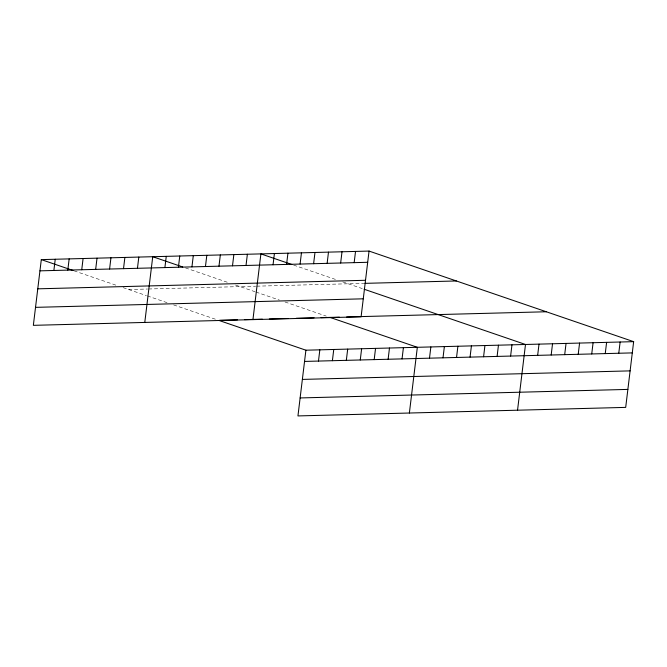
<?xml version="1.0" encoding="UTF-8"?>
<svg xmlns="http://www.w3.org/2000/svg" width="667" height="667" viewBox="0 0 667 667"><rect width="100%" height="100%" fill="white"/><g stroke="black" fill="none" stroke-linecap="round" stroke-linejoin="round"><path stroke-width="0.5" stroke-dasharray="3.33 2.5" d="M128.623 289.511L147.524 289.019M148.524 288.986L255.653 286.201M256.695 286.168L363.815 283.375M293.638 265.099L337.294 280.048M342.755 281.916L362.273 288.594M185.484 267.917L228.231 282.558M235.509 285.051L255.052 291.737M255.986 292.054L279.415 300.083M285.034 302.001L326.271 316.125M74.045 270.827L115.891 285.151M123.162 287.644L146.423 295.606M147.365 295.923L167.042 302.66M173.603 304.911L215.775 319.343"/><path stroke-width="1" d="M41.304 259.613L33.35 325.338L361.097 316.8L369.051 251.075L41.304 259.613L73.137 270.51M53.877 270.477L55.236 259.255M67.801 270.118L69.16 258.888M81.733 269.751L83.092 258.521M95.664 269.393L97.023 258.162M109.588 269.026L110.947 257.796M123.52 268.668L124.879 257.437M137.452 268.301L138.811 257.07M144.781 322.436L152.735 256.712L182.75 266.983M164.899 267.584L166.258 256.361M178.414 267.234L179.773 256.003M191.938 266.883L193.297 255.653M205.461 266.533L206.812 255.303M218.976 266.175L220.335 254.944M232.5 265.825L233.859 254.594M246.015 265.474L247.374 254.244M252.943 319.618L260.897 253.894L291.821 264.482M273.053 264.766L274.412 253.535M286.577 264.415L287.936 253.185M300.092 264.065L301.451 252.835M313.615 263.715L314.974 252.485M219.493 320.619L305.903 350.2L297.949 415.925L625.696 407.387L633.65 341.662L369.051 251.075M327.13 263.357L328.489 252.126M318.476 361.072L319.835 349.841M340.654 263.006L342.013 251.776M332.399 360.705L333.758 349.475M354.169 262.656L355.528 251.426M346.331 360.347L347.69 349.116M360.263 359.98L361.622 348.749M374.187 359.621L375.546 348.391M388.119 359.255L389.478 348.024M402.051 358.888L403.41 347.665M409.38 413.023L417.334 347.299L330.023 317.4M429.498 358.179L430.857 346.948M443.013 357.82L444.372 346.598M456.536 357.47L457.896 346.24M470.06 357.12L471.419 345.89M483.575 356.77L484.934 345.539M497.098 356.411L498.457 345.181M510.614 356.061L511.973 344.831M517.542 410.205L525.496 344.48L364.14 289.236M537.652 355.361L539.011 344.13M551.175 355.002L552.534 343.772M564.691 354.652L566.05 343.422M578.214 354.302L579.573 343.071M591.729 353.952L593.088 342.721M605.252 353.593L606.611 342.363M618.768 353.243L620.127 342.013M39.945 270.844L367.692 262.298M37.769 288.828L365.516 280.282M364.849 283.35L456.37 280.965M35.526 307.354L363.273 298.816M219.576 320.285L237.485 319.818M244.456 319.635L262.364 319.168M269.326 318.984L288.227 318.493M296.19 318.284L314.099 317.817M321.069 317.634L339.378 317.159M346.657 316.967L546.331 311.764M305.903 350.2L633.65 341.662M304.544 361.431L632.291 352.893M302.368 379.415L630.115 370.877M300.125 397.941L627.872 389.403"/></g></svg>
